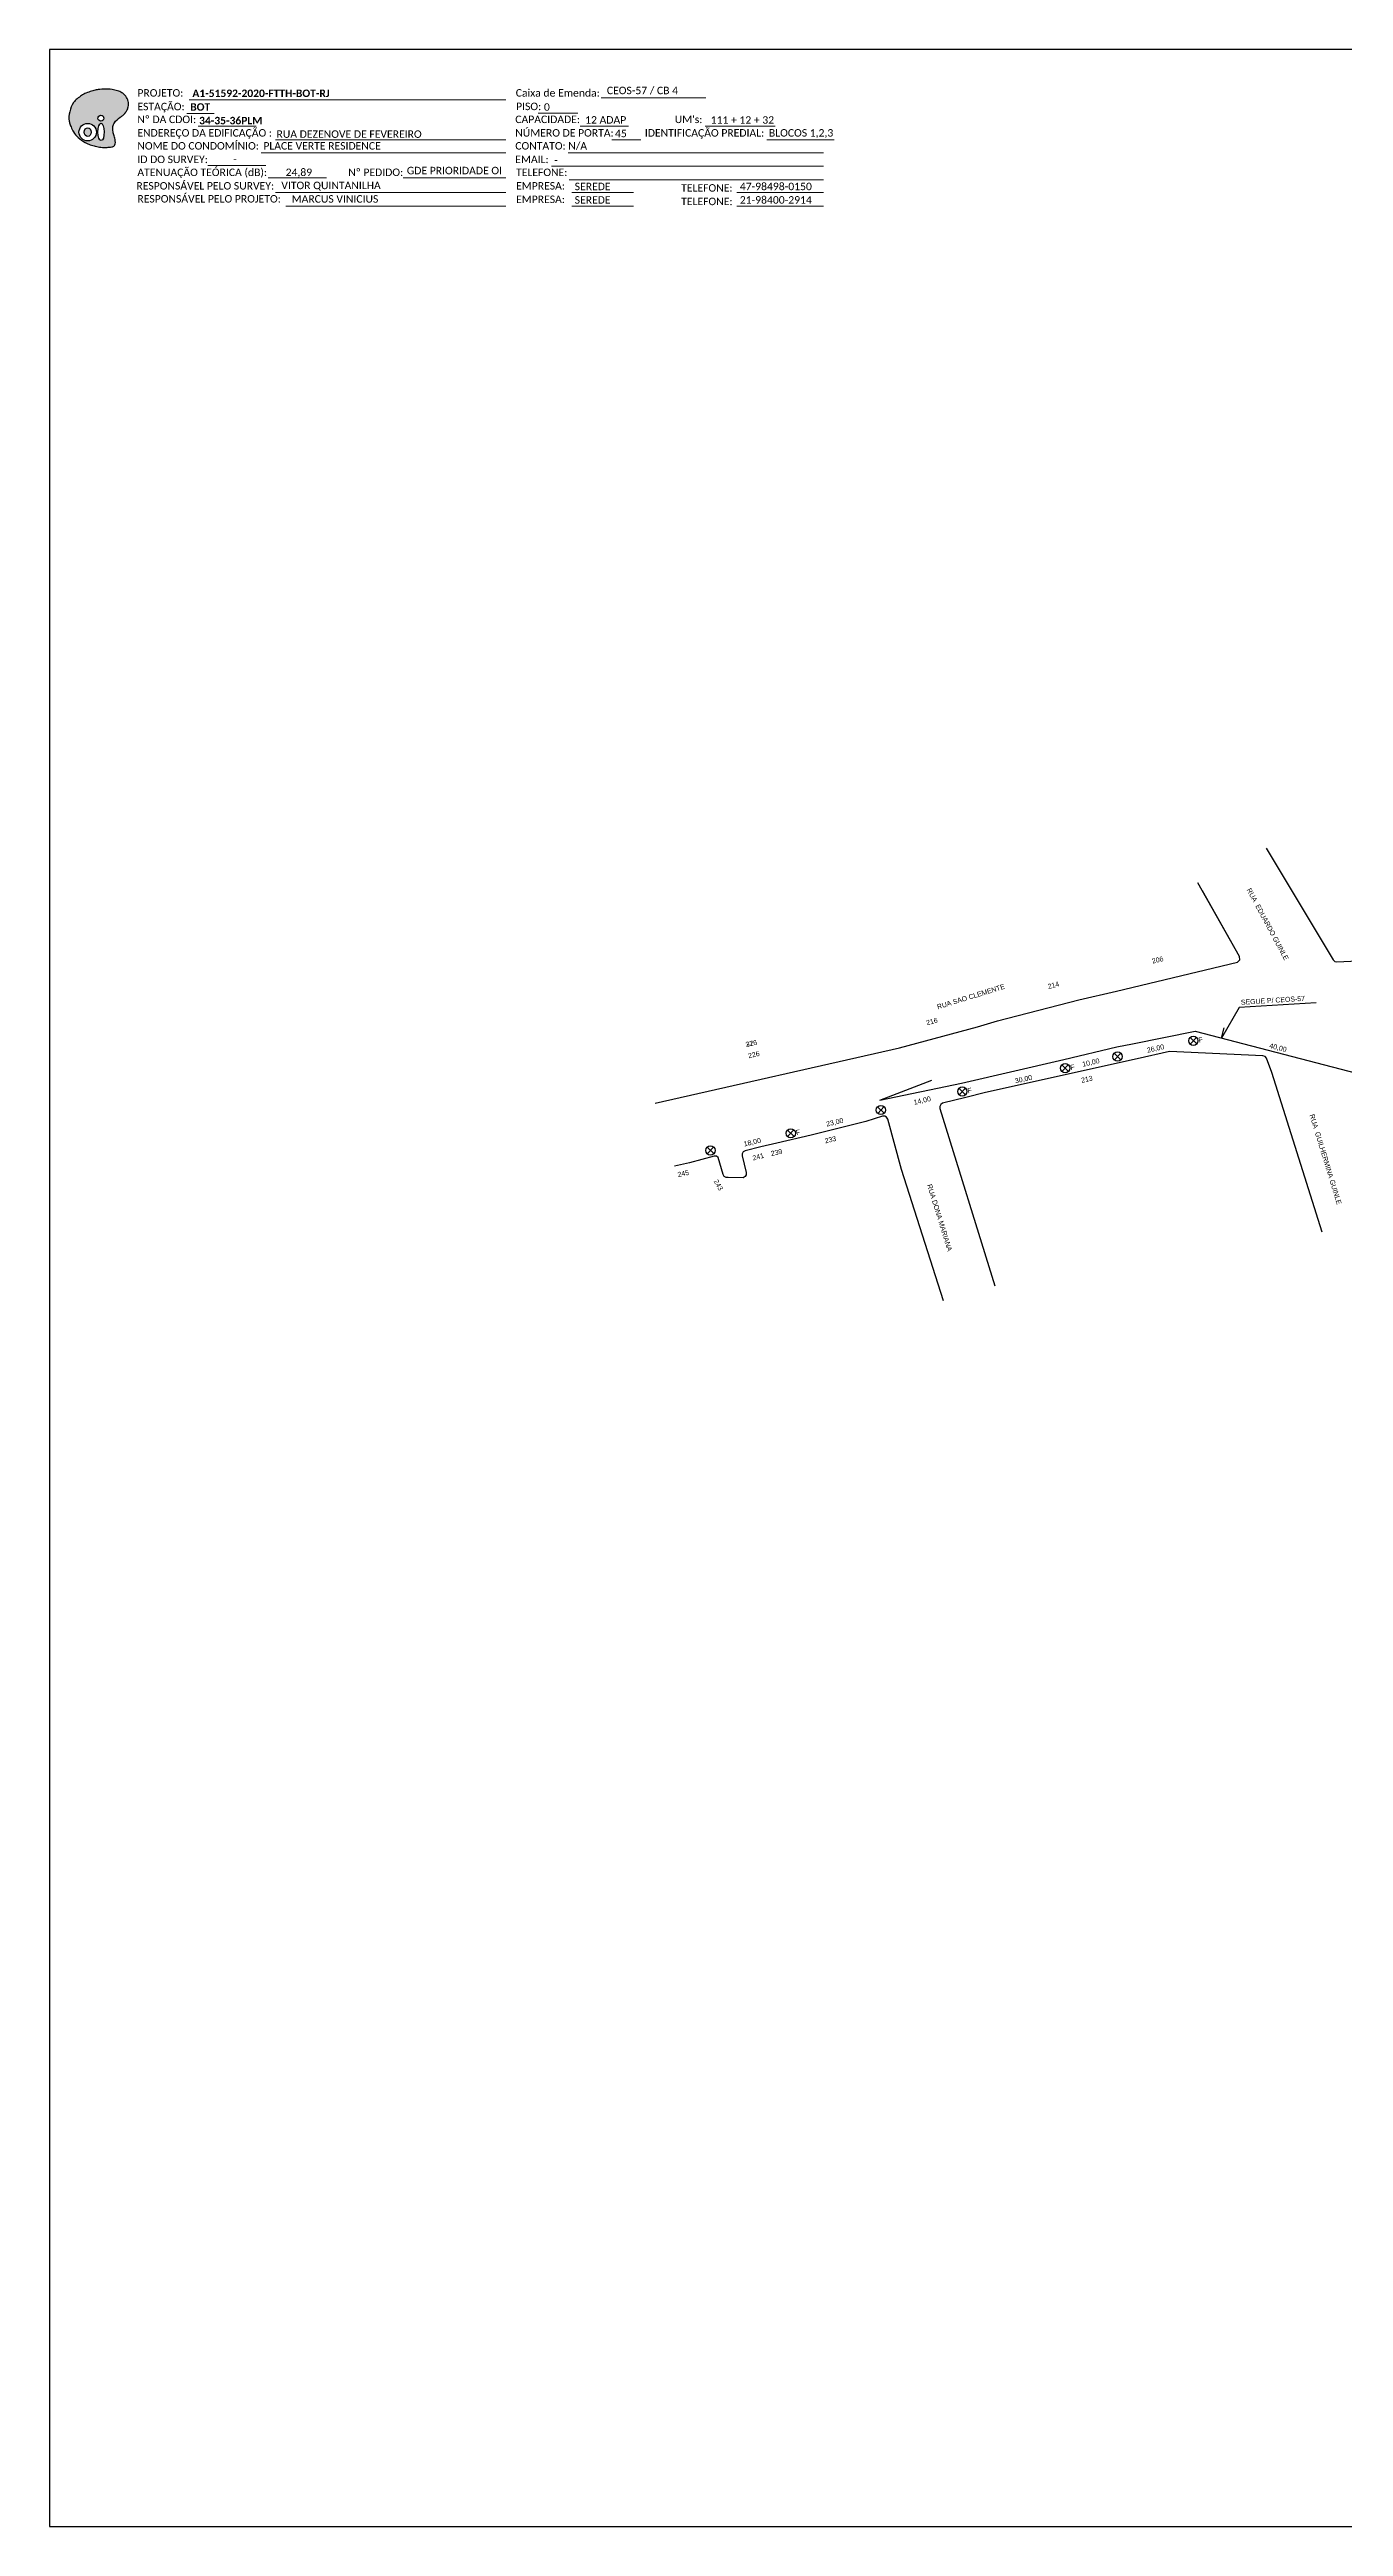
# Model space of a CAD drawing. Header units: inches. Extents: x 12732 to 16384, y 8731 to 9325.
# Drawn here: x 13681 to 13991, y 8731 to 9325 of the extents above; entities that cross this region are included whole.
import ezdxf
from ezdxf.enums import TextEntityAlignment as Align

# ---------------------------------------------------------------- set-up
doc = ezdxf.new("R2010")
doc.units = ezdxf.units.IN
doc.header["$MEASUREMENT"] = 0
for name, color, linetype in [('ALINHAMENTO PREDIAL', 120, 'Continuous'), ('METRAGEM', 7, 'Continuous'), ('NOME LOGRADOURO', 252, 'Continuous'), ('NUMERAÇÃO', 7, 'Continuous')]:
    doc.layers.add(name, color=color, linetype=linetype)
doc.styles.add('ARIAL', font='arial.ttf')
doc.styles.add('WMF-Calibri0', font='calibri.ttf')
doc.styles.add('WMF-Calibri1', font='calibrib.ttf')
doc.linetypes.add('FENCELINE1', pattern='A,0.25,-0.1,[133,ltypeshp.shx,S=0.1,R=0,X=-0.1,Y=0],-0.1,1', length=1.45)

# ---------------------------------------------------------------- blocks, each defined once
blk = doc.blocks.new('OI')
h = blk.add_hatch(color=40)
edge = h.paths.add_edge_path()
edge.add_spline(control_points=[(4.35, -0.67), (3.92, -0.99), (3.26, -1.5), (2.81, -2.59), (2.9, -3.5), (3.06, -4.27), (3.31, -4.85), (3.37, -5.39), (3.4, -5.88), (3.2, -6.4), (2.54, -6.61), (1.65, -6.63), (0.55, -6.67), (-0.56, -6.42), (-1.61, -6.14), (-2.77, -5.61), (-3.92, -4.77), (-4.89, -3.7), (-5.34, -2.65), (-5.6, -1.94), (-5.85, -0.96), (-5.71, 0.47), (-5.1, 2.02), (-4.14, 3.02), (-3.3, 3.61), (-2.37, 4.16), (-1.36, 4.44), (-0.56, 4.7), (0.79, 4.85), (2.24, 4.97), (3.79, 4.57), (4.67, 4.21), (5.44, 3.65), (5.76, 2.99), (6.03, 2.21), (6.01, 1.46), (5.72, 0.64), (5.31, 0.08), (4.88, -0.38), (4.51, -0.55), (4.35, -0.67)], knot_values=[0, 0, 0, 0, 1.60434, 2.417191, 3.427595, 4.282808, 4.776746, 5.304182, 5.888771, 6.258406, 6.858137, 7.79129, 8.986195, 10.124242, 11.187857, 12.242908, 13.953784, 15.414161, 16.515391, 17.349188, 17.675853, 19.552021, 21.515531, 22.568638, 23.63245, 24.621084, 25.782718, 26.745347, 27.142653, 29.870543, 31.004649, 31.921532, 32.709589, 33.801391, 34.042471, 35.192333, 35.971461, 36.628871, 37.254359, 37.836911, 37.836911, 37.836911, 37.836911], degree=3, periodic=0)
h.paths.add_polyline_path([(1.13, -0.87, -1), (-0.04, -0.87, -1)], flags=16)
edge = h.paths.add_edge_path(flags=16)
edge.add_ellipse((0.56, -3.59), major_axis=(-0.02, 1.71), ratio=0.361305, start_angle=0, end_angle=360)
h.paths.add_polyline_path([(-0.36, -3.62, -1), (-3.8, -3.62, -1)], flags=16)
edge = h.paths.add_edge_path(flags=0)
edge.add_ellipse((-2.08, -3.62), major_axis=(0, 0.885), ratio=0.758294, start_angle=0, end_angle=360)
at = {"color": 40}
for centre, radius in [((-2.08, -3.62), 1.72), ((0.54, -0.87), 0.587)]:
    blk.add_circle(centre, radius, dxfattribs=at)
blk.add_ellipse((-2.08, -3.62), major_axis=(0, 0.885), ratio=0.758294, start_param=-3.141592653589792, end_param=3.141592653589792, dxfattribs=at)
blk.add_ellipse((0.56, -3.59), major_axis=(-0.02, 1.71), ratio=0.361305, dxfattribs=at)
at = {"color": 40, "start_tangent": (-0.800898, -0.598801), "end_tangent": (-0.800898, -0.598801)}
blk.add_spline([(4.35, -0.67), (3.2, -1.78), (2.9, -2.54), (2.92, -3.55), (3.12, -4.38), (3.28, -4.85), (3.37, -5.37), (3.35, -5.95), (3.2, -6.29), (2.66, -6.55), (1.73, -6.63), (0.54, -6.62), (-0.58, -6.41), (-1.6, -6.11), (-2.56, -5.67), (-3.95, -4.67), (-4.89, -3.56), (-5.37, -2.56), (-5.64, -1.78), (-5.72, -1.46), (-5.63, 0.42), (-4.84, 2.22), (-4.13, 2.99), (-3.27, 3.62), (-2.4, 4.09), (-1.3, 4.47), (-0.37, 4.72), (0.02, 4.77), (2.75, 4.8), (3.85, 4.53), (4.69, 4.16), (5.31, 3.68), (5.85, 2.73), (5.93, 2.5), (5.94, 1.35), (5.67, 0.62), (5.29, 0.08), (4.84, -0.36), (4.35, -0.67)], degree=3, dxfattribs=at)

msp = doc.modelspace()

# ---------------------------------------------------------------- linework, layer by layer
at = {"color": 0, "linetype": 'FENCELINE1', "ltscale": 6}
for p, q in [((13940.45, 9086.45), (13955.45, 9089.46)), ((13955.45, 9089.46), (13994.17, 9079.46)), ((13899.39, 9077.02), (13923.94, 9082.72)), ((13923.94, 9082.72), (13936.7, 9085.73)), ((13879.81, 9072.91), (13899.39, 9077.02))]:
    msp.add_line(p, q, dxfattribs=at)
at = {"color": 0, "linetype": 'FENCELINE1', "ltscale": 2}
msp.add_line((13936.7, 9085.73), (13940.44, 9086.48), dxfattribs=at)
for points in [[(13680.66, 8730.9), (14519.23, 8730.9), (14519.23, 9324.9), (13680.66, 9324.9), (13680.66, 8730.9)], [(13984.49, 9096.26), (13966.02, 9095.14), (13961.79, 9087.82), (13962.4, 9090.3)]]:
    msp.add_lwpolyline(points)
at = {"color": 7, "lineweight": 0}
for points in [[(13713.62, 9309.58), (13720.17, 9309.58)], [(13714.13, 9312.86), (13790.11, 9312.86)], [(13797.9, 9309.62), (13807.38, 9309.62)], [(13812.94, 9313.35), (13838.08, 9313.35)], [(13716.28, 9306.51), (13730.22, 9306.51)], [(13734.85, 9303.27), (13790.11, 9303.27)], [(13807.95, 9306.51), (13819.57, 9306.51)], [(13815.54, 9303.27), (13822.48, 9303.27)], [(13837.89, 9306.51), (13854.75, 9306.51)], [(13852.71, 9303.27), (13868.88, 9303.27)], [(13718.6, 9297.1), (13732.54, 9297.1)], [(13731.44, 9300.16), (13790.11, 9300.16)], [(13801.03, 9296.92), (13866.29, 9296.92)], [(13805.07, 9300.16), (13866.29, 9300.16)], [(13733.13, 9294.13), (13747.08, 9294.13)], [(13734.85, 9290.58), (13790.11, 9290.58)], [(13765.46, 9294.14), (13789.96, 9294.14)], [(13765.97, 9294.14), (13790.12, 9294.14)], [(13805.31, 9293.69), (13866.29, 9293.69)], [(13805.92, 9290.58), (13820.72, 9290.58)], [(13845.52, 9290.58), (13866.29, 9290.58)], [(13737.34, 9287.34), (13790.11, 9287.34)], [(13805.92, 9287.34), (13820.72, 9287.34)], [(13845.52, 9287.34), (13866.29, 9287.34)]]:
    msp.add_lwpolyline(points, dxfattribs=at)
at = {"color": 1}
for points in [[(13936.04, 9084.18), (13937.64, 9082.65)], [(13937.6, 9084.22), (13936.08, 9082.61)], [(13954.22, 9087.95), (13955.83, 9086.42)], [(13955.79, 9087.99), (13954.26, 9086.38)], [(13923.46, 9081.38), (13925.07, 9079.85)], [(13925.03, 9081.42), (13923.5, 9079.81)], [(13879.27, 9071.35), (13880.88, 9069.82)], [(13880.84, 9071.39), (13879.31, 9069.78)], [(13898.8, 9075.79), (13900.4, 9074.26)], [(13900.36, 9075.83), (13898.83, 9074.22)], [(13857.65, 9065.77), (13859.26, 9064.24)], [(13859.22, 9065.8), (13857.69, 9064.2)], [(13838.38, 9061.66), (13839.98, 9060.13)], [(13839.94, 9061.69), (13838.42, 9060.09)]]:
    msp.add_lwpolyline(points, dxfattribs=at)
at = {"color": 0, "linetype": 'FENCELINE1', "ltscale": 6}
msp.add_lwpolyline([(13879.81, 9072.91), (13892.33, 9077.72)], dxfattribs=at)
at = {"color": 1}
for centre in [(13955.02, 9087.19), (13936.84, 9083.41), (13924.27, 9080.62), (13880.08, 9070.58), (13899.6, 9075.02), (13858.46, 9065), (13839.18, 9060.89)]:
    msp.add_circle(centre, 1.11, dxfattribs=at)
at = {"layer": 'ALINHAMENTO PREDIAL'}
for points in [[(13972.45, 9133.35), (13988.56, 9106.58), (13988.94, 9106.23), (13989.45, 9106.12), (14029.34, 9108.03), (14032.16, 9108.14)], [(13936.56, 9099.12), (13965.62, 9106.01), (13966.15, 9106.63), (13966.06, 9107.41), (13956.13, 9125.07)], [(13936.56, 9099.12), (13965.62, 9106.01), (13966.15, 9106.63), (13966.06, 9107.41), (13957.22, 9123.12)], [(13825.9, 9072.23), (13884.57, 9085.51), (13903.25, 9090.5), (13908.07, 9091.99), (13927.55, 9096.99), (13936.56, 9099.12)], [(13825.9, 9072.23), (13884.57, 9085.51), (13903.25, 9090.5), (13908.07, 9091.99), (13927.55, 9096.99), (13936.56, 9099.12)], [(13941.54, 9082.86), (13905.13, 9074.76), (13900.44, 9073.57), (13894.87, 9072.22), (13894.44, 9071.93), (13894.21, 9071.46), (13894.25, 9070.95), (13907.42, 9028.43)], [(13985.89, 9041.28), (13973.88, 9079.58), (13972.56, 9083.05), (13972.21, 9083.43), (13971.71, 9083.59), (13949.32, 9084.58), (13941.55, 9082.85)], [(13895.1, 9024.81), (13885.04, 9056.32), (13881.72, 9068.4), (13881.45, 9068.84), (13881, 9069.1), (13880.45, 9069.09), (13876.47, 9067.82), (13863.34, 9064.53), (13855.13, 9062.64), (13851.3, 9061.77), (13847.52, 9060.81), (13847.07, 9060.55), (13846.81, 9060.1), (13846.81, 9059.59), (13847.76, 9055.58), (13847.76, 9055.06), (13847.51, 9054.61), (13847.06, 9054.35), (13843.44, 9054.41), (13842.93, 9054.4), (13842.47, 9054.66), (13842.21, 9055.1), (13841.08, 9059.23), (13840.64, 9059.5), (13840.12, 9059.51), (13834.2, 9057.91), (13830.56, 9057.09)]]:
    msp.add_lwpolyline(points, dxfattribs=at)

# ---------------------------------------------------------------- block references
at = {"color": 7, "xscale": 1.213923925163966, "yscale": 1.213923925163726, "zscale": 1.213923925163967, "rotation": 0.1532896023734424}
msp.add_blockref('OI', (13692.33, 9309.49), dxfattribs=at)

# ---------------------------------------------------------------- texts
at = {"color": 7, "lineweight": 0, "style": 'WMF-Calibri0'}
for s, height, p in [('PROJETO:', 1.793, (13701.73, 9313.61)), ('Caixa de Emenda:', 1.7927, (13792.49, 9313.61)), ('ESTAÇÃO:', 1.793, (13701.73, 9310.33)), ('Nº DA CDOI:', 1.7927, (13701.73, 9307.26)), ('CAPACIDADE:', 1.7927, (13792.38, 9307.26)), ('PISO:', 1.793, (13792.56, 9310.37)), ("UM's:", 1.793, (13830.62, 9307.26)), ('ENDEREÇO DA EDIFICAÇÃO :', 1.7927, (13701.73, 9304.02)), ('NOME DO CONDOMÍNIO:', 1.7927, (13701.73, 9300.91)), ('PLACE VERTE RESIDENCE', 1.7927, (13731.95, 9300.91)), ('CONTATO: N/A', 1.7927, (13792.38, 9300.91)), ('NÚMERO DE PORTA:', 1.7927, (13792.38, 9304.02)), ('IDENTIFICAÇÃO PREDIAL:', 1.7927, (13823.46, 9304.02)), ('BLOCOS 1,2,3', 1.7927, (13853.21, 9304.02)), ('ATENUAÇÃO TEÓRICA (dB):', 1.7927, (13701.73, 9294.56)), ('ID DO SURVEY:', 1.7927, (13701.73, 9297.67)), ('24,89', 1.793, (13737.29, 9294.56)), ('Nº PEDIDO:', 1.793, (13752.32, 9294.57)), ('EMAIL:', 1.793, (13792.38, 9297.67)), ('TELEFONE:', 1.793, (13792.56, 9294.56)), ('RESPONSÁVEL PELO SURVEY:', 1.7927, (13701.49, 9291.32)), ('RESPONSÁVEL PELO PROJETO:', 1.7927, (13701.73, 9288.21)), ('EMPRESA:', 1.793, (13792.56, 9291.32)), ('TELEFONE:', 1.793, (13832.16, 9290.82)), ('EMPRESA:', 1.793, (13792.56, 9288.09)), ('TELEFONE:', 1.793, (13832.16, 9287.58))]:
    msp.add_text(s, height=height, dxfattribs=at).set_placement(p)
at = {"color": 7, "linetype": 'Continuous'}
for s, height, style, p in [('A1-51592-2020-FTTH-BOT-RJ', 1.7927, 'WMF-Calibri1', (13714.93, 9313.51)), ('CEOS-57 / CB 4', 1.7927, 'WMF-Calibri0', (13814.34, 9314.19)), ('BOT', 1.793, 'WMF-Calibri1', (13714.41, 9310.23)), ('0', 1.79, 'WMF-Calibri0', (13799.25, 9310.22)), ('12 ADAP', 1.793, 'WMF-Calibri0', (13809.13, 9307.13)), ('111 + 12 + 32', 1.7927, 'WMF-Calibri0', (13839.24, 9307.11)), ('RUA DEZENOVE DE FEVEREIRO', 1.7927, 'WMF-Calibri0', (13735.11, 9303.73)), ('45', 1.793, 'WMF-Calibri0', (13816.29, 9303.87)), ('-', 1.79, 'WMF-Calibri0', (13724.73, 9297.71)), ('-', 1.79, 'WMF-Calibri0', (13801.73, 9297.52)), ('VITOR QUINTANILHA', 1.7927, 'WMF-Calibri0', (13736.25, 9291.42)), ('SEREDE', 1.793, 'WMF-Calibri0', (13806.62, 9291.17)), ('47-98498-0150', 1.7927, 'WMF-Calibri0', (13846.23, 9291.17)), ('MARCUS VINICIUS', 1.7927, 'WMF-Calibri0', (13738.74, 9288.18)), ('SEREDE', 1.793, 'WMF-Calibri0', (13806.62, 9287.94)), ('21-98400-2914', 1.7927, 'WMF-Calibri0', (13846.23, 9287.94))]:
    msp.add_text(s, height=height, dxfattribs=dict(at, style=style)).set_placement(p)
at = {"color": 7, "linetype": 'Continuous', "style": 'WMF-Calibri1'}
msp.add_text('34-35-36PLM', height=1.7927, dxfattribs=at).set_placement((13724.12, 9306.97), align=Align.CENTER)
at = {"color": 7, "style": 'WMF-Calibri0'}
msp.add_text('GDE PRIORIDADE OI', height=1.7927, dxfattribs=at).set_placement((13766.37, 9294.98))
at = {"color": 1, "style": 'ARIAL'}
for p in [(13956.41, 9086.73), (13925.66, 9080.16), (13900.99, 9074.57), (13859.85, 9064.55)]:
    msp.add_text('F', height=1.2, rotation=13.1569, dxfattribs=at).set_placement(p)
at = {"layer": 'METRAGEM', "color": 3, "style": 'ARIAL'}
for s, rotation, p in [('10,00', 12.54902, (13928.52, 9080.95)), ('26,00', 12.54902, (13944.03, 9084.31)), ('40,00', 345.5255, (13973.16, 9085.5)), ('30,00', 12.54902, (13912.36, 9076.96)), ('14,00', 13.31779, (13888.08, 9071.8)), ('23,00', 13.1569, (13867.1, 9066.61)), ('18,00', 13.1569, (13847.32, 9061.83))]:
    msp.add_text(s, height=1.2, rotation=rotation, dxfattribs=at).set_placement(p)
at = {"layer": 'NOME LOGRADOURO'}
for s, rotation, p in [('RUA  EDUARDO GUINLE', 298.19614, (13967.76, 9123.39)), ('RUA SAO CLEMENTE', 17.17805, (13893.75, 9094.71)), ('RUA  GUILHERMINA GUINLE', 287.01403, (13982.87, 9069.38)), ('RUA DONA MARIANA', 287.21722, (13891.12, 9052.59))]:
    msp.add_text(s, height=1.2, rotation=rotation, dxfattribs=at).set_placement(p)
at = {"layer": 'NUMERAÇÃO'}
for s, rotation, p in [('206', 13.31653, (13945.25, 9105.68)), ('214', 14.96215, (13920.27, 9099.58)), ('SEGUE P/ CEOS-57', 3.62601, (13966.47, 9095.81)), ('216', 14.96377, (13891.12, 9090.9)), ('37', 12.76443, (13847.78, 9085.67)), ('226', 12.76443, (13847.78, 9085.67)), ('226', 12.76443, (13848.39, 9082.99)), ('213', 12.55539, (13928.26, 9077.09)), ('241', 14.4154, (13849.45, 9058.46)), ('239', 12.80401, (13853.82, 9059.52)), ('233', 14.07409, (13866.78, 9062.56)), ('245', 12.71134, (13831.45, 9054.47)), ('243', 299.01158, (13839.91, 9053.53)), ('243', 299.01158, (13839.91, 9053.53))]:
    msp.add_text(s, height=1.2, rotation=rotation, dxfattribs=at).set_placement(p)

doc.saveas('drawing.dxf')
